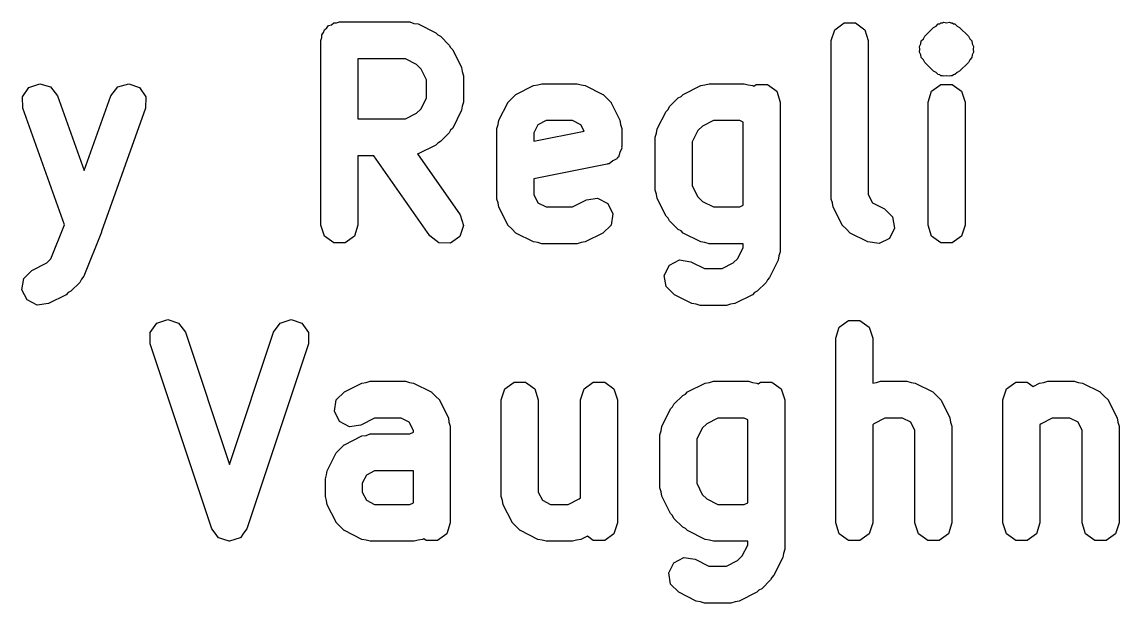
# Model space of a CAD drawing. Extents: x 50 to 157, y -175 to -22.
# Drawn here: x 75.95 to 81.89, y -174.75 to -171.61 of the extents above; entities that cross this region are included whole.
import ezdxf

# ---------------------------------------------------------------- set-up
doc = ezdxf.new("R2010")
doc.units = 0
doc.layers.add('BLACK', color=7, linetype='CONTINUOUS')

msp = doc.modelspace()

# ---------------------------------------------------------------- linework, layer by layer
at = {"layer": 'BLACK', "linetype": 'CONTINUOUS'}
for p, q in [((77.6003, -171.639), (77.6096, -171.626)), ((77.6096, -171.626), (77.6247, -171.622)), ((77.6247, -171.622), (77.6375, -171.612)), ((77.6375, -171.612), (77.6533, -171.612)), ((77.6533, -171.612), (77.6684, -171.607)), ((77.6684, -171.607), (78.0493, -171.607)), ((78.0493, -171.607), (78.0713, -171.615)), ((78.0713, -171.615), (78.0941, -171.618)), ((78.0941, -171.618), (78.1893, -171.666)), ((80.3494, -171.649), (80.3994, -171.612)), ((80.3994, -171.612), (80.4612, -171.612)), ((80.4612, -171.612), (80.5112, -171.649)), ((80.8358, -171.684), (80.8834, -171.637)), ((80.8834, -171.637), (80.8975, -171.629)), ((80.8975, -171.629), (80.9087, -171.618)), ((80.9087, -171.618), (80.9167, -171.617)), ((80.9167, -171.617), (80.9232, -171.612)), ((80.9232, -171.612), (80.9313, -171.612)), ((80.9313, -171.612), (80.9385, -171.609)), ((80.9385, -171.609), (80.9541, -171.611)), ((80.9541, -171.611), (80.9697, -171.609)), ((80.9697, -171.609), (80.9769, -171.612)), ((80.9769, -171.612), (80.985, -171.612)), ((80.985, -171.612), (80.9915, -171.617)), ((80.9915, -171.617), (80.9995, -171.618)), ((80.9995, -171.618), (81.0107, -171.629)), ((81.0107, -171.629), (81.0248, -171.637)), ((81.0248, -171.637), (81.0724, -171.684)), ((77.5684, -171.707), (77.5733, -171.692)), ((77.5733, -171.676), (77.5826, -171.664)), ((77.5733, -171.692), (77.5733, -171.676)), ((77.5826, -171.664), (77.5875, -171.649)), ((77.5875, -171.649), (77.6003, -171.639)), ((78.1893, -171.666), (78.2008, -171.677)), ((78.2008, -171.677), (78.2153, -171.684)), ((78.2153, -171.684), (78.2629, -171.732)), ((80.3303, -171.707), (80.3494, -171.649)), ((80.5112, -171.649), (80.5303, -171.707)), ((80.8174, -171.71), (80.8286, -171.698)), ((80.8286, -171.698), (80.8358, -171.684)), ((81.0724, -171.684), (81.0796, -171.698)), ((81.0796, -171.698), (81.0908, -171.71)), ((77.5684, -172.707), (77.5684, -171.707)), ((78.2629, -171.732), (78.2703, -171.746)), ((78.2703, -171.746), (78.2816, -171.758)), ((80.3303, -172.565), (80.3303, -171.707)), ((80.5303, -171.707), (80.5303, -172.541)), ((80.8077, -171.739), (80.8149, -171.725)), ((80.8102, -171.755), (80.8077, -171.739)), ((80.8077, -171.771), (80.8102, -171.755)), ((80.8149, -171.725), (80.8174, -171.71)), ((81.0908, -171.71), (81.0933, -171.725)), ((81.0933, -171.725), (81.1005, -171.739)), ((81.1005, -171.739), (81.098, -171.755)), ((81.098, -171.755), (81.1005, -171.771)), ((77.7684, -171.807), (77.7684, -172.131)), ((78.0257, -171.807), (77.7684, -171.807)), ((78.0853, -171.837), (78.0257, -171.807)), ((78.2816, -171.758), (78.3293, -171.853)), ((80.8149, -171.785), (80.8077, -171.771)), ((80.8174, -171.8), (80.8149, -171.785)), ((80.8286, -171.812), (80.8174, -171.8)), ((80.8358, -171.826), (80.8286, -171.812)), ((81.0796, -171.812), (81.0724, -171.826)), ((81.0908, -171.8), (81.0796, -171.812)), ((81.0933, -171.785), (81.0908, -171.8)), ((81.1005, -171.771), (81.0933, -171.785)), ((78.11, -171.862), (78.0853, -171.837)), ((78.1398, -171.921), (78.11, -171.862)), ((78.3293, -171.853), (78.3327, -171.876)), ((78.3327, -171.876), (78.3398, -171.898)), ((80.8834, -171.873), (80.8358, -171.826)), ((80.8975, -171.881), (80.8834, -171.873)), ((81.0248, -171.873), (81.0107, -171.881)), ((81.0724, -171.826), (81.0248, -171.873)), ((78.1398, -172.017), (78.1398, -171.921)), ((78.3398, -171.898), (78.3398, -172.041)), ((80.9087, -171.892), (80.8975, -171.881)), ((80.9167, -171.893), (80.9087, -171.892)), ((80.9232, -171.898), (80.9167, -171.893)), ((80.9313, -171.898), (80.9232, -171.898)), ((80.9385, -171.901), (80.9313, -171.898)), ((80.9541, -171.899), (80.9385, -171.901)), ((80.9697, -171.901), (80.9541, -171.899)), ((80.9769, -171.898), (80.9697, -171.901)), ((80.985, -171.898), (80.9769, -171.898)), ((80.9915, -171.893), (80.985, -171.898)), ((80.9995, -171.892), (80.9915, -171.893)), ((81.0107, -171.881), (80.9995, -171.892)), ((75.9534, -172.013), (75.9882, -171.962)), ((75.9882, -171.962), (76.0464, -171.941)), ((76.0464, -171.941), (76.1058, -171.958)), ((76.1058, -171.958), (76.1435, -172.007)), ((76.4313, -172.007), (76.4691, -171.958)), ((76.4691, -171.958), (76.5284, -171.941)), ((76.5284, -171.941), (76.5866, -171.962)), ((76.5866, -171.962), (76.6215, -172.013)), ((78.6237, -171.999), (78.7189, -171.951)), ((78.7189, -171.951), (78.7417, -171.948)), ((78.7417, -171.948), (78.7636, -171.941)), ((78.7636, -171.941), (78.9541, -171.941)), ((78.9541, -171.941), (78.976, -171.948)), ((78.976, -171.948), (78.9988, -171.951)), ((78.9988, -171.951), (79.0941, -171.999)), ((79.5284, -171.999), (79.6237, -171.951)), ((79.6237, -171.951), (79.6465, -171.948)), ((79.6465, -171.948), (79.6684, -171.941)), ((79.6684, -171.941), (79.8589, -171.941)), ((79.8589, -171.941), (79.8808, -171.948)), ((79.8808, -171.948), (79.9036, -171.951)), ((79.9036, -171.951), (79.9106, -171.955)), ((79.9106, -171.955), (79.9232, -171.946)), ((79.9232, -171.946), (79.985, -171.946)), ((79.985, -171.946), (80.035, -171.982)), ((80.035, -171.982), (80.0541, -172.041)), ((80.8541, -172.041), (80.8732, -171.982)), ((80.8732, -171.982), (80.9232, -171.946)), ((80.9232, -171.946), (80.985, -171.946)), ((80.985, -171.946), (81.035, -171.982)), ((81.035, -171.982), (81.0541, -172.041)), ((75.9552, -172.074), (75.9534, -172.013)), ((76.1435, -172.007), (76.2874, -172.41)), ((76.2874, -172.41), (76.4313, -172.007)), ((76.6215, -172.013), (76.6197, -172.074)), ((78.11, -172.077), (78.1398, -172.017)), ((78.3398, -172.041), (78.3327, -172.063)), ((78.5313, -172.139), (78.5789, -172.044)), ((78.5789, -172.044), (78.5795, -172.043)), ((78.5795, -172.043), (78.5796, -172.042)), ((78.5796, -172.042), (78.6011, -172.021)), ((78.6011, -172.021), (78.6223, -172)), ((78.6223, -172), (78.6231, -171.999)), ((78.6231, -171.999), (78.6237, -171.999)), ((79.0941, -171.999), (79.0946, -171.999)), ((79.0946, -171.999), (79.0954, -172)), ((79.0954, -172), (79.1166, -172.021)), ((79.1166, -172.021), (79.1381, -172.042)), ((79.1381, -172.042), (79.1382, -172.043)), ((79.1382, -172.043), (79.1388, -172.044)), ((79.1388, -172.044), (79.1864, -172.139)), ((79.4548, -172.065), (79.5024, -172.018)), ((79.5024, -172.018), (79.5169, -172.01)), ((79.5169, -172.01), (79.5284, -171.999)), ((80.0541, -172.041), (80.0541, -172.85)), ((80.8541, -172.707), (80.8541, -172.041)), ((81.0541, -172.041), (81.0541, -172.707)), ((76.1805, -172.705), (75.9552, -172.074)), ((76.6197, -172.074), (76.3816, -172.741)), ((78.0257, -172.131), (78.0853, -172.101)), ((78.0853, -172.101), (78.11, -172.077)), ((78.3293, -172.085), (78.2816, -172.181)), ((78.3327, -172.063), (78.3293, -172.085)), ((79.3885, -172.186), (79.4361, -172.091)), ((79.4361, -172.091), (79.4475, -172.08)), ((79.4475, -172.08), (79.4548, -172.065)), ((77.7684, -172.131), (78.0257, -172.131)), ((78.5208, -172.184), (78.5279, -172.162)), ((78.5279, -172.162), (78.5313, -172.139)), ((78.7429, -172.163), (78.7208, -172.207)), ((78.7872, -172.141), (78.7429, -172.163)), ((78.9305, -172.141), (78.7872, -172.141)), ((78.9748, -172.163), (78.9305, -172.141)), ((78.9922, -172.198), (78.9748, -172.163)), ((79.1864, -172.139), (79.1898, -172.162)), ((79.1898, -172.162), (79.197, -172.184)), ((79.6324, -172.171), (79.6077, -172.195)), ((79.692, -172.141), (79.6324, -172.171)), ((79.8353, -172.141), (79.692, -172.141)), ((79.8541, -172.15), (79.8353, -172.141)), ((79.8541, -172.598), (79.8541, -172.15)), ((78.2629, -172.207), (78.2153, -172.254)), ((78.2703, -172.192), (78.2629, -172.207)), ((78.2816, -172.181), (78.2703, -172.192)), ((78.5208, -172.565), (78.5208, -172.184)), ((78.7208, -172.252), (78.9922, -172.198)), ((78.7208, -172.207), (78.7208, -172.252)), ((79.197, -172.184), (79.197, -172.279)), ((79.3779, -172.231), (79.385, -172.209)), ((79.3779, -172.517), (79.3779, -172.231)), ((79.385, -172.209), (79.3885, -172.186)), ((79.6077, -172.195), (79.5779, -172.255)), ((78.1893, -172.273), (78.0941, -172.321)), ((78.2008, -172.262), (78.1893, -172.273)), ((78.2153, -172.254), (78.2008, -172.262)), ((79.1963, -172.29), (79.1857, -172.313)), ((79.197, -172.279), (79.1951, -172.285)), ((79.1951, -172.285), (79.1963, -172.29)), ((79.5779, -172.255), (79.5779, -172.493)), ((77.8544, -172.331), (77.7684, -172.331)), ((77.7684, -172.331), (77.7684, -172.707)), ((78.1579, -172.765), (77.8544, -172.331)), ((78.0941, -172.321), (78.0914, -172.321)), ((78.0914, -172.321), (78.3217, -172.65)), ((79.1705, -172.347), (79.1484, -172.359)), ((79.173, -172.341), (79.1705, -172.347)), ((79.1779, -172.338), (79.173, -172.341)), ((79.1857, -172.313), (79.1779, -172.338)), ((79.1166, -172.377), (78.7208, -172.456)), ((79.1218, -172.374), (79.1166, -172.377)), ((79.1279, -172.374), (79.1218, -172.374)), ((79.1484, -172.359), (79.1279, -172.374)), ((78.7208, -172.456), (78.7208, -172.541)), ((79.385, -172.539), (79.3779, -172.517)), ((79.5779, -172.493), (79.6077, -172.553)), ((78.5279, -172.586), (78.5208, -172.565)), ((78.5313, -172.609), (78.5279, -172.586)), ((78.7208, -172.541), (78.7429, -172.585)), ((78.7429, -172.585), (78.7872, -172.607)), ((78.9305, -172.607), (79.0046, -172.57)), ((79.0046, -172.57), (79.0657, -172.561)), ((79.0657, -172.561), (79.1206, -172.59)), ((79.3885, -172.562), (79.385, -172.539)), ((79.4361, -172.657), (79.3885, -172.562)), ((79.6077, -172.553), (79.6324, -172.578)), ((79.6324, -172.578), (79.692, -172.607)), ((80.3374, -172.586), (80.3303, -172.565)), ((80.3408, -172.609), (80.3374, -172.586)), ((80.5303, -172.541), (80.5524, -172.585)), ((80.5524, -172.585), (80.6179, -172.618)), ((78.5789, -172.704), (78.5313, -172.609)), ((78.7872, -172.607), (78.9305, -172.607)), ((79.1206, -172.59), (79.1482, -172.645)), ((79.1482, -172.645), (79.1381, -172.706)), ((79.692, -172.607), (79.8353, -172.607)), ((79.8353, -172.607), (79.8541, -172.598)), ((80.3885, -172.704), (80.3408, -172.609)), ((80.6179, -172.618), (80.6619, -172.661)), ((76.107, -172.889), (76.1805, -172.705)), ((77.5875, -172.766), (77.5684, -172.707)), ((77.7684, -172.707), (77.7493, -172.766)), ((78.3217, -172.65), (78.3398, -172.709)), ((78.5795, -172.705), (78.5789, -172.704)), ((78.5796, -172.706), (78.5795, -172.705)), ((78.6011, -172.727), (78.5796, -172.706)), ((79.1381, -172.706), (79.0941, -172.749)), ((79.4475, -172.668), (79.4361, -172.657)), ((79.4548, -172.683), (79.4475, -172.668)), ((79.5024, -172.73), (79.4548, -172.683)), ((80.389, -172.705), (80.3885, -172.704)), ((80.3892, -172.706), (80.389, -172.705)), ((80.4107, -172.727), (80.3892, -172.706)), ((80.6619, -172.661), (80.672, -172.722)), ((80.8732, -172.766), (80.8541, -172.707)), ((81.0541, -172.707), (81.035, -172.766)), ((76.3803, -172.745), (76.285, -172.983)), ((76.3804, -172.743), (76.3803, -172.745)), ((76.3816, -172.741), (76.3804, -172.743)), ((77.6375, -172.802), (77.5875, -172.766)), ((77.7493, -172.766), (77.6993, -172.802)), ((78.2072, -172.802), (78.1579, -172.765)), ((78.3398, -172.709), (78.3197, -172.768)), ((78.6223, -172.749), (78.6011, -172.727)), ((78.6231, -172.749), (78.6223, -172.749)), ((78.6237, -172.749), (78.6231, -172.749)), ((78.7189, -172.797), (78.6237, -172.749)), ((79.0941, -172.749), (78.9988, -172.797)), ((79.5169, -172.738), (79.5024, -172.73)), ((79.5284, -172.749), (79.5169, -172.738)), ((79.6237, -172.797), (79.5284, -172.749)), ((80.4318, -172.749), (80.4107, -172.727)), ((80.4326, -172.749), (80.4318, -172.749)), ((80.4332, -172.749), (80.4326, -172.749)), ((80.5284, -172.797), (80.4332, -172.749)), ((80.672, -172.722), (80.6444, -172.778)), ((80.9232, -172.802), (80.8732, -172.766)), ((81.035, -172.766), (80.985, -172.802)), ((77.6993, -172.802), (77.6375, -172.802)), ((78.269, -172.803), (78.2072, -172.802)), ((78.3197, -172.768), (78.269, -172.803)), ((78.7417, -172.8), (78.7189, -172.797)), ((78.7636, -172.807), (78.7417, -172.8)), ((78.9541, -172.807), (78.7636, -172.807)), ((78.976, -172.8), (78.9541, -172.807)), ((78.9988, -172.797), (78.976, -172.8)), ((79.6465, -172.8), (79.6237, -172.797)), ((79.6684, -172.807), (79.6465, -172.8)), ((79.8541, -172.807), (79.6684, -172.807)), ((79.8541, -172.827), (79.8541, -172.807)), ((80.5895, -172.806), (80.5284, -172.797)), ((80.6444, -172.778), (80.5895, -172.806)), ((80.985, -172.802), (80.9232, -172.802)), ((79.8243, -172.886), (79.8541, -172.827)), ((80.047, -172.872), (80.0435, -172.895)), ((80.0541, -172.85), (80.047, -172.872)), ((76.0046, -172.951), (76.0853, -172.911)), ((76.0853, -172.911), (76.107, -172.889)), ((79.4266, -172.978), (79.4543, -172.923)), ((79.4543, -172.923), (79.5091, -172.894)), ((79.5091, -172.894), (79.5702, -172.904)), ((79.5702, -172.904), (79.6444, -172.941)), ((79.6444, -172.941), (79.74, -172.941)), ((79.74, -172.941), (79.7996, -172.911)), ((79.7996, -172.911), (79.8243, -172.886)), ((80.0435, -172.895), (79.9959, -172.99)), ((75.9504, -173.056), (75.9606, -172.995)), ((75.9606, -172.995), (76.0046, -172.951)), ((76.2721, -172.998), (76.2629, -173.016)), ((76.285, -172.983), (76.2721, -172.998)), ((79.4368, -173.039), (79.4266, -172.978)), ((79.9845, -173.002), (79.9772, -173.016)), ((79.9959, -172.99), (79.9845, -173.002)), ((75.9781, -173.111), (75.9504, -173.056)), ((76.2629, -173.016), (76.2153, -173.064)), ((79.4808, -173.083), (79.4368, -173.039)), ((79.9772, -173.016), (79.9296, -173.064)), ((76.0329, -173.139), (75.9781, -173.111)), ((76.1893, -173.083), (76.0941, -173.13)), ((76.2008, -173.071), (76.1893, -173.083)), ((76.2153, -173.064), (76.2008, -173.071)), ((79.576, -173.13), (79.4808, -173.083)), ((79.9036, -173.083), (79.8083, -173.13)), ((79.9151, -173.071), (79.9036, -173.083)), ((79.9296, -173.064), (79.9151, -173.071)), ((76.0941, -173.13), (76.0329, -173.139)), ((79.5988, -173.134), (79.576, -173.13)), ((79.6208, -173.141), (79.5988, -173.134)), ((79.7636, -173.141), (79.6208, -173.141)), ((79.7855, -173.134), (79.7636, -173.141)), ((79.8083, -173.13), (79.7855, -173.134)), ((76.6445, -173.287), (76.6804, -173.237)), ((76.6804, -173.237), (76.739, -173.217)), ((76.739, -173.217), (76.798, -173.236)), ((76.798, -173.236), (76.8347, -173.286)), ((77.3116, -173.286), (77.3483, -173.236)), ((77.3483, -173.236), (77.4072, -173.217)), ((77.4072, -173.217), (77.4659, -173.237)), ((77.4659, -173.237), (77.5018, -173.287)), ((80.3732, -173.259), (80.4232, -173.222)), ((80.4232, -173.222), (80.485, -173.222)), ((80.485, -173.222), (80.535, -173.259)), ((76.6449, -173.349), (76.6445, -173.287)), ((76.8347, -173.286), (77.0731, -174.001)), ((77.0731, -174.001), (77.3116, -173.286)), ((77.5018, -173.287), (77.5013, -173.349)), ((80.3541, -173.317), (80.3732, -173.259)), ((80.535, -173.259), (80.5541, -173.317)), ((76.9783, -174.349), (76.6449, -173.349)), ((77.5013, -173.349), (77.168, -174.349)), ((80.3541, -174.317), (80.3541, -173.317)), ((80.5541, -173.317), (80.5541, -173.561)), ((77.6951, -173.609), (77.7903, -173.561)), ((77.7903, -173.561), (77.8131, -173.558)), ((77.8131, -173.558), (77.835, -173.551)), ((77.835, -173.551), (78.0255, -173.551)), ((78.0255, -173.551), (78.0474, -173.558)), ((78.0474, -173.558), (78.0702, -173.561)), ((78.0702, -173.561), (78.1655, -173.609)), ((78.5446, -173.651), (78.5637, -173.592)), ((78.5637, -173.592), (78.6137, -173.556)), ((78.6137, -173.556), (78.6755, -173.556)), ((78.6755, -173.556), (78.7255, -173.592)), ((78.7255, -173.592), (78.7446, -173.651)), ((78.9731, -173.651), (78.9922, -173.592)), ((78.9922, -173.592), (79.0422, -173.556)), ((79.0422, -173.556), (79.104, -173.556)), ((79.104, -173.556), (79.154, -173.592)), ((79.154, -173.592), (79.1731, -173.651)), ((79.5522, -173.609), (79.6475, -173.561)), ((79.6475, -173.561), (79.6703, -173.558)), ((79.6703, -173.558), (79.6922, -173.551)), ((79.6922, -173.551), (79.8827, -173.551)), ((79.8827, -173.551), (79.9046, -173.558)), ((79.9046, -173.558), (79.9274, -173.561)), ((79.9274, -173.561), (79.9344, -173.565)), ((79.9344, -173.565), (79.947, -173.556)), ((79.947, -173.556), (80.0088, -173.556)), ((80.0088, -173.556), (80.0588, -173.592)), ((80.0588, -173.592), (80.0779, -173.651)), ((80.5541, -173.561), (80.575, -173.558)), ((80.575, -173.558), (80.597, -173.551)), ((80.597, -173.551), (80.7398, -173.551)), ((80.7398, -173.551), (80.7617, -173.558)), ((80.7617, -173.558), (80.7845, -173.561)), ((80.7845, -173.561), (80.8798, -173.609)), ((81.2589, -173.651), (81.278, -173.592)), ((81.278, -173.592), (81.328, -173.556)), ((81.328, -173.556), (81.3898, -173.556)), ((81.3898, -173.556), (81.4218, -173.579)), ((81.4218, -173.579), (81.457, -173.561)), ((81.457, -173.561), (81.4798, -173.558)), ((81.4798, -173.558), (81.5017, -173.551)), ((81.5017, -173.551), (81.6446, -173.551)), ((81.6446, -173.551), (81.6665, -173.558)), ((81.6665, -173.558), (81.6893, -173.561)), ((81.6893, -173.561), (81.7845, -173.609)), ((77.6409, -173.713), (77.6511, -173.652)), ((77.6511, -173.652), (77.6951, -173.609)), ((78.1655, -173.609), (78.166, -173.609)), ((78.166, -173.609), (78.1668, -173.61)), ((78.1668, -173.61), (78.188, -173.631)), ((78.188, -173.631), (78.2095, -173.652)), ((78.2095, -173.652), (78.2096, -173.653)), ((78.2096, -173.653), (78.2102, -173.654)), ((78.2102, -173.654), (78.2578, -173.749)), ((78.5446, -174.175), (78.5446, -173.651)), ((78.7446, -173.651), (78.7446, -174.151)), ((78.9731, -174.181), (78.9731, -173.651)), ((79.1731, -173.651), (79.1731, -174.317)), ((79.4786, -173.675), (79.5262, -173.628)), ((79.5262, -173.628), (79.5407, -173.62)), ((79.5407, -173.62), (79.5522, -173.609)), ((80.0779, -173.651), (80.0779, -174.46)), ((80.8798, -173.609), (80.8803, -173.609)), ((80.8803, -173.609), (80.8811, -173.61)), ((80.8811, -173.61), (80.9023, -173.631)), ((80.9023, -173.631), (80.9238, -173.652)), ((80.9238, -173.652), (80.9239, -173.653)), ((80.9239, -173.653), (80.9245, -173.654)), ((80.9245, -173.654), (80.9721, -173.749)), ((81.2589, -174.317), (81.2589, -173.651)), ((81.7845, -173.609), (81.7851, -173.609)), ((81.7851, -173.609), (81.7859, -173.61)), ((81.7859, -173.61), (81.8071, -173.631)), ((81.8071, -173.631), (81.8286, -173.652)), ((81.8286, -173.652), (81.8287, -173.653)), ((81.8287, -173.653), (81.8293, -173.654)), ((81.8293, -173.654), (81.8769, -173.749)), ((77.6686, -173.769), (77.6409, -173.713)), ((79.4123, -173.796), (79.4599, -173.701)), ((79.4599, -173.701), (79.4713, -173.69)), ((79.4713, -173.69), (79.4786, -173.675)), ((77.7234, -173.797), (77.6686, -173.769)), ((77.8587, -173.751), (77.7845, -173.788)), ((78.0019, -173.751), (77.8587, -173.751)), ((78.0462, -173.773), (78.0019, -173.751)), ((78.0684, -173.817), (78.0462, -173.773)), ((78.2578, -173.749), (78.2613, -173.772)), ((78.2613, -173.772), (78.2684, -173.794)), ((79.7158, -173.751), (79.6562, -173.781)), ((79.8591, -173.751), (79.7158, -173.751)), ((79.8779, -173.76), (79.8591, -173.751)), ((79.8779, -174.208), (79.8779, -173.76)), ((80.6206, -173.751), (80.5609, -173.781)), ((80.7162, -173.751), (80.6206, -173.751)), ((80.7605, -173.773), (80.7162, -173.751)), ((80.7827, -173.817), (80.7605, -173.773)), ((80.9721, -173.749), (80.9755, -173.772)), ((80.9755, -173.772), (80.9827, -173.794)), ((81.5253, -173.751), (81.4657, -173.781)), ((81.621, -173.751), (81.5253, -173.751)), ((81.6653, -173.773), (81.621, -173.751)), ((81.6874, -173.817), (81.6653, -173.773)), ((81.8769, -173.749), (81.8803, -173.772)), ((81.8803, -173.772), (81.8874, -173.794)), ((77.7845, -173.788), (77.7234, -173.797)), ((78.0495, -173.836), (78.0684, -173.827)), ((78.0684, -173.827), (78.0684, -173.817)), ((78.2684, -173.794), (78.2684, -174.317)), ((79.4017, -173.841), (79.4088, -173.819)), ((79.4088, -173.819), (79.4123, -173.796)), ((79.6315, -173.805), (79.6017, -173.865)), ((79.6562, -173.781), (79.6315, -173.805)), ((80.5609, -173.781), (80.5541, -173.787)), ((80.5541, -173.787), (80.5541, -174.317)), ((80.7827, -174.317), (80.7827, -173.817)), ((80.9827, -173.794), (80.9827, -174.317)), ((81.4657, -173.781), (81.4589, -173.787)), ((81.4589, -173.787), (81.4589, -174.317)), ((81.6874, -174.317), (81.6874, -173.817)), ((81.8874, -173.794), (81.8874, -174.317)), ((77.6951, -173.895), (77.7903, -173.847)), ((77.7903, -173.847), (77.8131, -173.844)), ((77.8131, -173.844), (77.835, -173.836)), ((77.835, -173.836), (78.0495, -173.836)), ((79.4017, -174.127), (79.4017, -173.841)), ((79.6017, -173.865), (79.6017, -174.103)), ((77.6027, -174.035), (77.6504, -173.939)), ((77.6504, -173.939), (77.6509, -173.939)), ((77.6509, -173.939), (77.6511, -173.938)), ((77.6511, -173.938), (77.6726, -173.917)), ((77.6726, -173.917), (77.6937, -173.895)), ((77.6937, -173.895), (77.6945, -173.895)), ((77.6945, -173.895), (77.6951, -173.895)), ((77.5922, -174.079), (77.5993, -174.057)), ((77.5993, -174.057), (77.6027, -174.035)), ((77.8143, -174.059), (77.7922, -174.103)), ((77.8587, -174.036), (77.8143, -174.059)), ((78.0684, -174.036), (77.8587, -174.036)), ((78.0684, -174.208), (78.0684, -174.036)), ((77.5922, -174.175), (77.5922, -174.079)), ((77.7922, -174.103), (77.7922, -174.151)), ((79.4088, -174.149), (79.4017, -174.127)), ((79.6017, -174.103), (79.6315, -174.163)), ((77.5993, -174.196), (77.5922, -174.175)), ((77.7922, -174.151), (77.8143, -174.195)), ((78.5517, -174.196), (78.5446, -174.175)), ((78.7446, -174.151), (78.7667, -174.195)), ((78.9067, -174.217), (78.9663, -174.188)), ((78.9663, -174.188), (78.9731, -174.181)), ((79.4123, -174.172), (79.4088, -174.149)), ((79.4599, -174.267), (79.4123, -174.172)), ((79.6315, -174.163), (79.6562, -174.188)), ((79.6562, -174.188), (79.7158, -174.217)), ((77.6027, -174.219), (77.5993, -174.196)), ((77.6504, -174.314), (77.6027, -174.219)), ((77.8143, -174.195), (77.8587, -174.217)), ((77.8587, -174.217), (78.0495, -174.217)), ((78.0495, -174.217), (78.0684, -174.208)), ((78.5551, -174.219), (78.5517, -174.196)), ((78.6027, -174.314), (78.5551, -174.219)), ((78.7667, -174.195), (78.811, -174.217)), ((78.811, -174.217), (78.9067, -174.217)), ((79.7158, -174.217), (79.8591, -174.217)), ((79.8591, -174.217), (79.8779, -174.208)), ((79.4713, -174.278), (79.4599, -174.267)), ((79.4786, -174.293), (79.4713, -174.278)), ((79.5262, -174.34), (79.4786, -174.293)), ((76.9962, -174.373), (76.9783, -174.349)), ((77.168, -174.349), (77.1501, -174.373)), ((77.6509, -174.315), (77.6504, -174.314)), ((77.6511, -174.316), (77.6509, -174.315)), ((77.6726, -174.337), (77.6511, -174.316)), ((77.6937, -174.359), (77.6726, -174.337)), ((77.6945, -174.359), (77.6937, -174.359)), ((77.6951, -174.359), (77.6945, -174.359)), ((77.7903, -174.407), (77.6951, -174.359)), ((78.2684, -174.317), (78.2493, -174.376)), ((78.6033, -174.315), (78.6027, -174.314)), ((78.6034, -174.316), (78.6033, -174.315)), ((78.6249, -174.337), (78.6034, -174.316)), ((78.6461, -174.359), (78.6249, -174.337)), ((78.6469, -174.359), (78.6461, -174.359)), ((78.6475, -174.359), (78.6469, -174.359)), ((78.7427, -174.407), (78.6475, -174.359)), ((79.1731, -174.317), (79.154, -174.376)), ((79.5407, -174.348), (79.5262, -174.34)), ((79.5522, -174.359), (79.5407, -174.348)), ((79.6475, -174.407), (79.5522, -174.359)), ((80.3732, -174.376), (80.3541, -174.317)), ((80.5541, -174.317), (80.535, -174.376)), ((80.8018, -174.376), (80.7827, -174.317)), ((80.9827, -174.317), (80.9636, -174.376)), ((81.278, -174.376), (81.2589, -174.317)), ((81.4589, -174.317), (81.4398, -174.376)), ((81.7065, -174.376), (81.6874, -174.317)), ((81.8874, -174.317), (81.8683, -174.376)), ((77.0138, -174.398), (76.9962, -174.373)), ((77.0145, -174.398), (77.0138, -174.398)), ((77.015, -174.399), (77.0145, -174.398)), ((77.0437, -174.408), (77.015, -174.399)), ((77.0724, -174.417), (77.0437, -174.408)), ((77.0731, -174.417), (77.0724, -174.417)), ((77.0739, -174.417), (77.0731, -174.417)), ((77.1025, -174.408), (77.0739, -174.417)), ((77.1313, -174.399), (77.1025, -174.408)), ((77.1318, -174.398), (77.1313, -174.399)), ((77.1325, -174.398), (77.1318, -174.398)), ((77.1501, -174.373), (77.1325, -174.398)), ((77.8131, -174.41), (77.7903, -174.407)), ((77.835, -174.417), (77.8131, -174.41)), ((78.0731, -174.417), (77.835, -174.417)), ((78.0951, -174.41), (78.0731, -174.417)), ((78.1179, -174.407), (78.0951, -174.41)), ((78.1249, -174.403), (78.1179, -174.407)), ((78.1375, -174.412), (78.1249, -174.403)), ((78.1993, -174.412), (78.1375, -174.412)), ((78.2493, -174.376), (78.1993, -174.412)), ((78.7655, -174.41), (78.7427, -174.407)), ((78.7874, -174.417), (78.7655, -174.41)), ((78.9303, -174.417), (78.7874, -174.417)), ((78.9522, -174.41), (78.9303, -174.417)), ((78.975, -174.407), (78.9522, -174.41)), ((79.0102, -174.389), (78.975, -174.407)), ((79.0422, -174.412), (79.0102, -174.389)), ((79.104, -174.412), (79.0422, -174.412)), ((79.154, -174.376), (79.104, -174.412)), ((79.6703, -174.41), (79.6475, -174.407)), ((79.6922, -174.417), (79.6703, -174.41)), ((79.8779, -174.417), (79.6922, -174.417)), ((79.8779, -174.437), (79.8779, -174.417)), ((80.4232, -174.412), (80.3732, -174.376)), ((80.485, -174.412), (80.4232, -174.412)), ((80.535, -174.376), (80.485, -174.412)), ((80.8518, -174.412), (80.8018, -174.376)), ((80.9136, -174.412), (80.8518, -174.412)), ((80.9636, -174.376), (80.9136, -174.412)), ((81.328, -174.412), (81.278, -174.376)), ((81.3898, -174.412), (81.328, -174.412)), ((81.4398, -174.376), (81.3898, -174.412)), ((81.7565, -174.412), (81.7065, -174.376)), ((81.8183, -174.412), (81.7565, -174.412)), ((81.8683, -174.376), (81.8183, -174.412)), ((79.8481, -174.496), (79.8779, -174.437)), ((80.0708, -174.482), (80.0673, -174.505)), ((80.0779, -174.46), (80.0708, -174.482)), ((79.4504, -174.588), (79.4781, -174.533)), ((79.4781, -174.533), (79.5329, -174.504)), ((79.5329, -174.504), (79.5941, -174.514)), ((79.5941, -174.514), (79.6682, -174.551)), ((79.7638, -174.551), (79.8234, -174.521)), ((79.8234, -174.521), (79.8481, -174.496)), ((80.0673, -174.505), (80.0197, -174.6)), ((79.4606, -174.649), (79.4504, -174.588)), ((79.6682, -174.551), (79.7638, -174.551)), ((80.0197, -174.6), (80.0084, -174.612)), ((79.5046, -174.693), (79.4606, -174.649)), ((80.001, -174.626), (79.9534, -174.674)), ((80.0084, -174.612), (80.001, -174.626)), ((79.5998, -174.74), (79.5046, -174.693)), ((79.9274, -174.693), (79.8321, -174.74)), ((79.9389, -174.681), (79.9274, -174.693)), ((79.9534, -174.674), (79.9389, -174.681)), ((79.6226, -174.744), (79.5998, -174.74)), ((79.6446, -174.751), (79.6226, -174.744)), ((79.7874, -174.751), (79.6446, -174.751)), ((79.8094, -174.744), (79.7874, -174.751)), ((79.8321, -174.74), (79.8094, -174.744))]:
    msp.add_line(p, q, dxfattribs=at)

doc.saveas('drawing.dxf')
